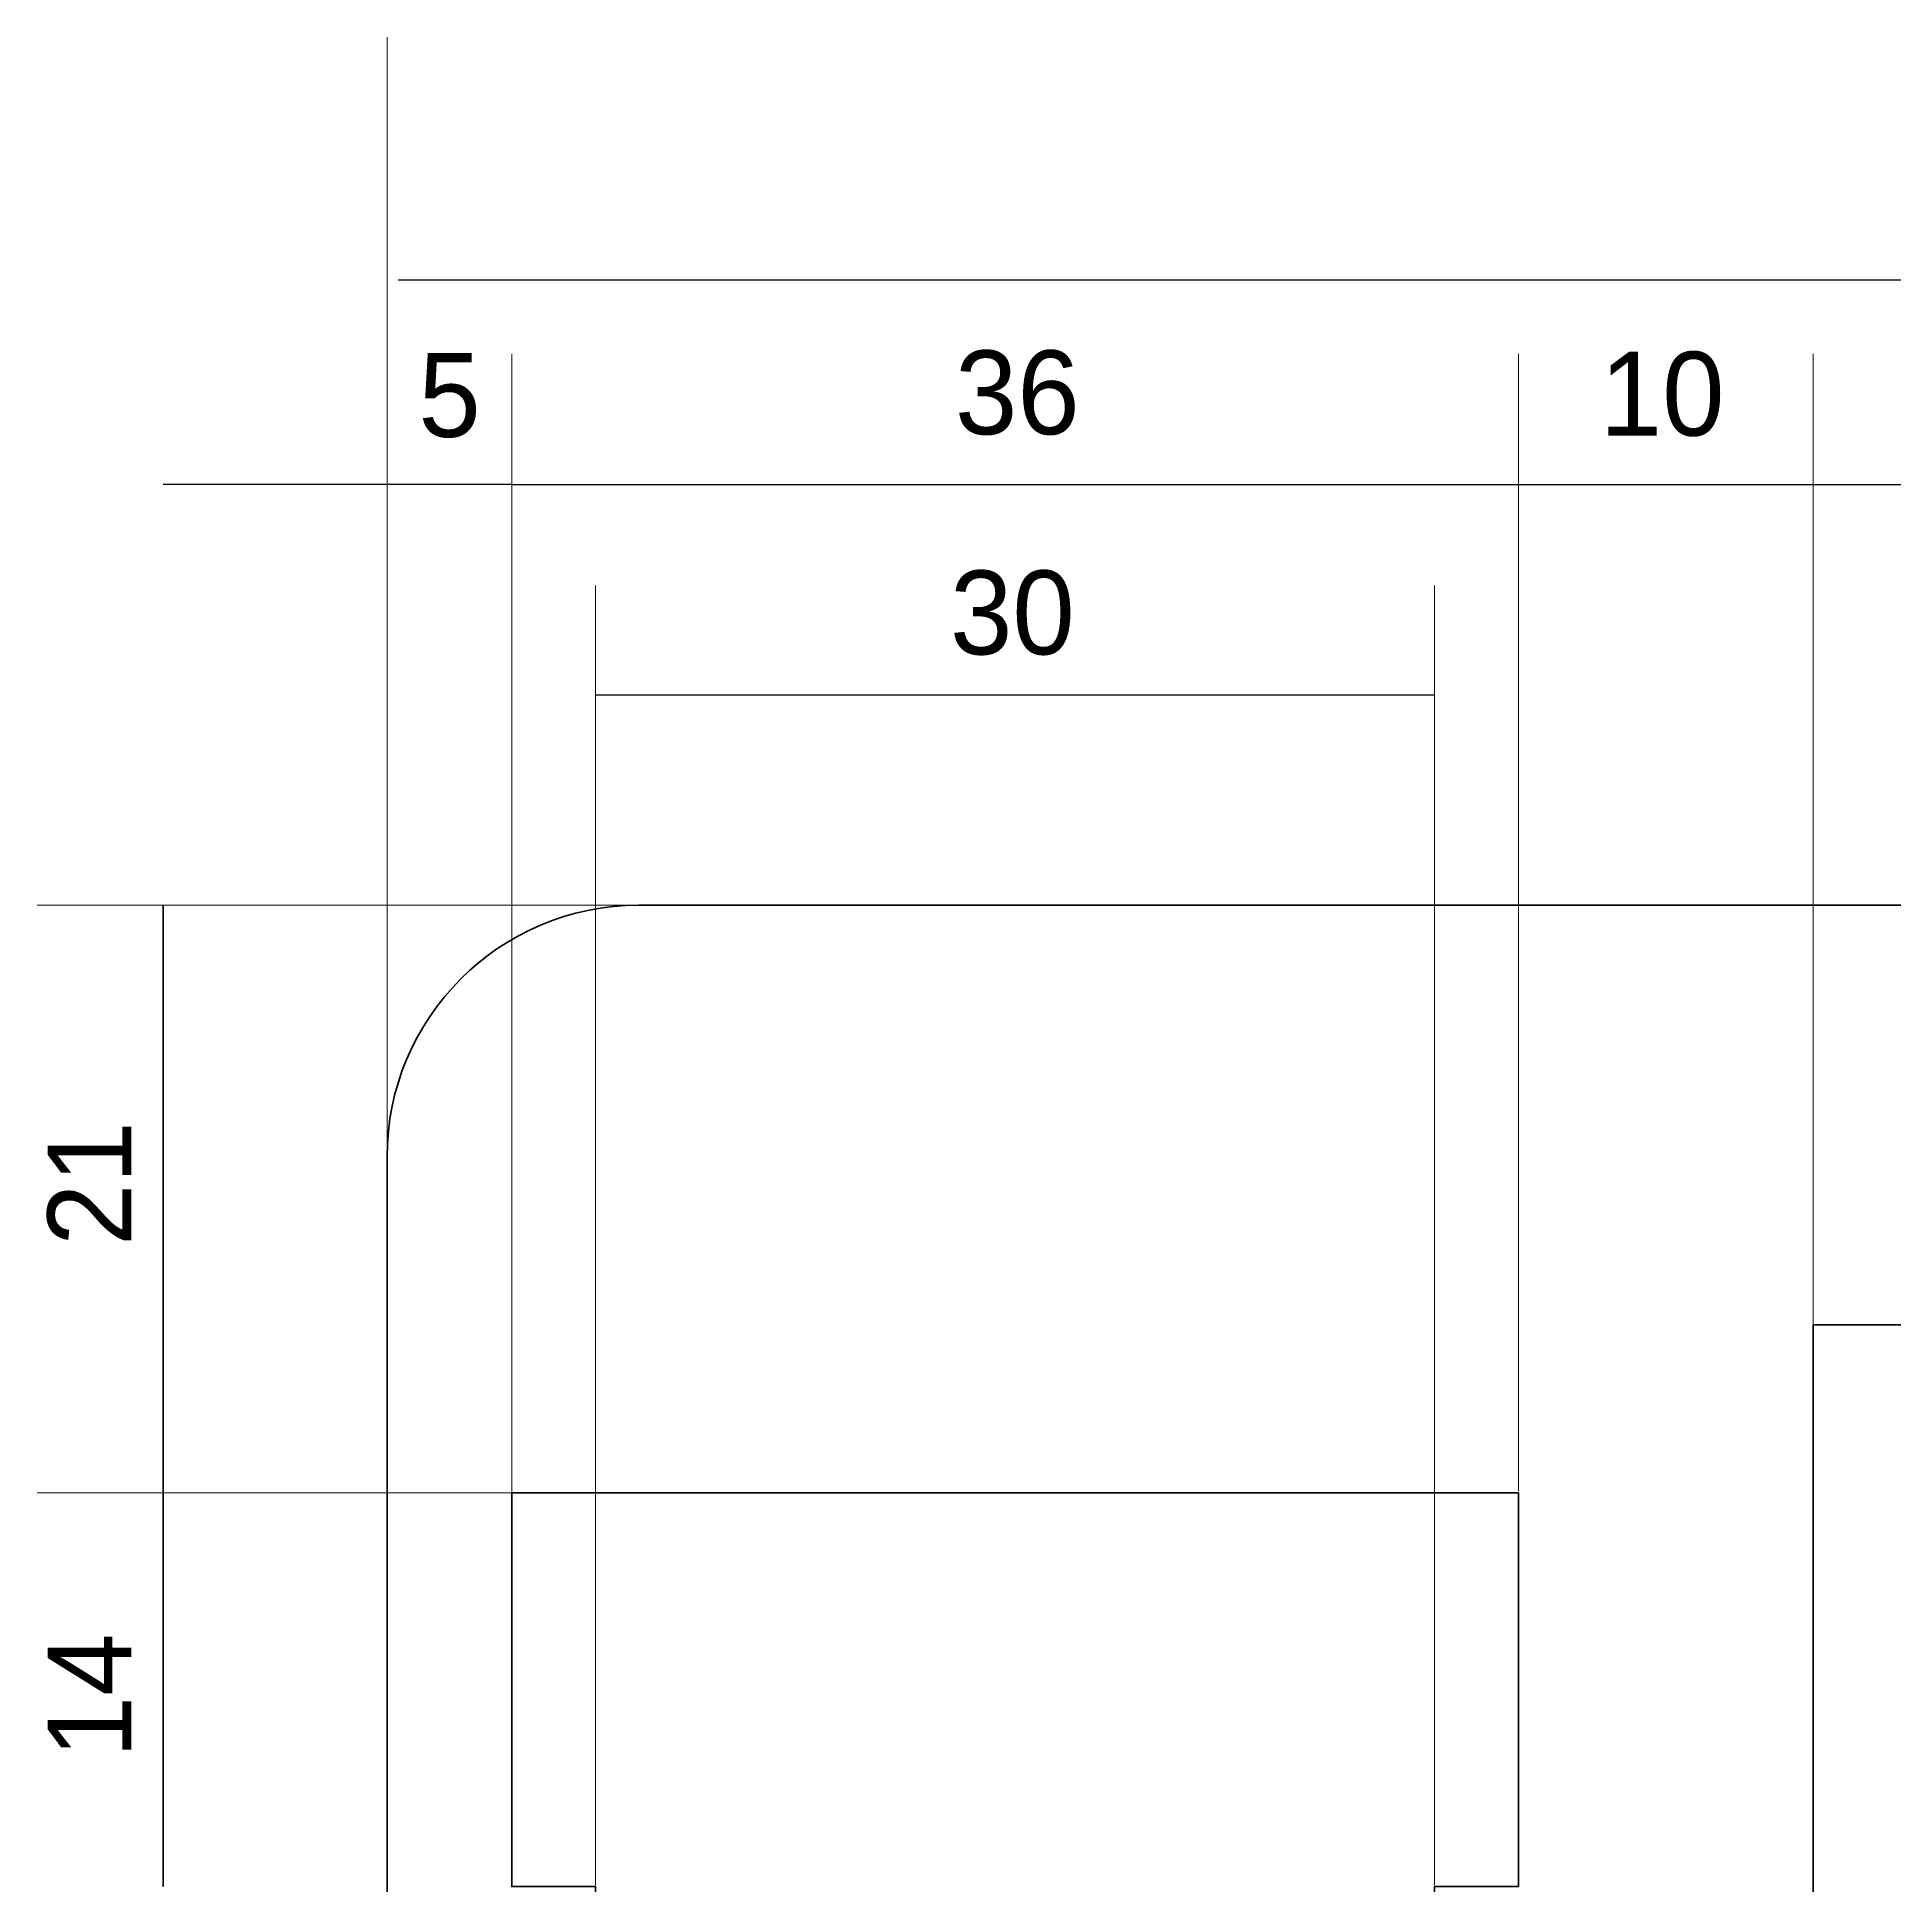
# Model space of a CAD drawing. Header units: millimetres. Extents: x -212 to 210, y -205 to 70.
# Drawn here: x 17.9 to 84.3, y -137 to -70.9 of the extents above; entities that cross this region are included whole.
import ezdxf

# ---------------------------------------------------------------- set-up
doc = ezdxf.new("R2010")
doc.units = ezdxf.units.MM
doc.header["$MEASUREMENT"] = 0
doc.layers.add('Capa 1', color=7, linetype='Continuous', lineweight=0)

# ---------------------------------------------------------------- blocks, each defined once
blk = doc.blocks.new('Block_0')
at = {"layer": 'Capa 1', "color": 250, "lineweight": 25, "true_color": 0x1d1d1b}
blk.add_line((30.804, -79.539), (179.413, -79.539), dxfattribs=at)

msp = doc.modelspace()

# ---------------------------------------------------------------- linework, layer by layer
at = {"layer": 'Capa 1', "color": 250, "lineweight": 9, "true_color": 0x1d1d1b}
for p, q in [((30.413, -113.012), (30.413, -70.862)), ((34.871, -122.85), (34.871, -82.182)), ((34.871, -122.901), (34.871, -82.182)), ((70.871, -122.85), (70.871, -82.182)), ((81.413, -116.901), (81.413, -82.182)), ((37.871, -136.931), (37.871, -90.464)), ((67.871, -136.931), (67.871, -90.464)), ((42.195, -101.901), (17.9, -101.901)), ((34.871, -122.901), (17.9, -122.901))]:
    msp.add_line(p, q, dxfattribs=at)
at = {"layer": 'Capa 1', "color": 250, "lineweight": 25, "true_color": 0x1d1d1b}
for p, q in [((30.413, -86.854), (22.409, -86.854)), ((34.871, -86.854), (30.413, -86.854)), ((34.871, -86.854), (70.871, -86.854)), ((70.871, -86.854), (81.413, -86.854)), ((81.413, -86.854), (128.413, -86.854)), ((37.871, -94.378), (67.871, -94.378))]:
    msp.add_line(p, q, dxfattribs=at)
at = {"layer": 'Capa 1', "color": 250, "lineweight": 35, "true_color": 0x1d1d1b}
for q in [(22.409, -101.901), (22.409, -136.982)]:
    msp.add_line((22.409, -122.901), q, dxfattribs=at)
msp.add_lwpolyline([(70.871, -122.901), (67.871, -122.901), (67.871, -122.901), (37.871, -122.901), (37.871, -122.901), (34.871, -122.901), (34.871, -136.982), (37.871, -136.982), (37.871, -171.901), (67.871, -171.901), (67.871, -136.982), (70.871, -136.982)], close=True, dxfattribs=at)
for points, knots in [([(170.423, -192.901), (170.423, -192.901), (39.403, -192.901), (39.403, -192.901), (34.438, -192.901), (30.413, -188.877), (30.413, -183.912), (30.413, -183.912), (30.413, -110.891), (30.413, -110.891), (30.413, -105.926), (34.438, -101.901), (39.403, -101.901), (39.403, -101.901), (170.423, -101.901), (170.423, -101.901), (175.388, -101.901), (179.413, -105.926), (179.413, -110.891), (179.413, -110.891), (179.413, -183.912), (179.413, -183.912), (179.413, -188.877), (175.388, -192.901), (170.423, -192.901)], [0, 0, 0, 0, 1, 1, 1, 2, 2, 2, 3, 3, 3, 4, 4, 4, 5, 5, 5, 6, 6, 6, 7, 7, 7, 8, 8, 8, 8]), ([(119.913, -116.901), (119.913, -116.901), (119.913, -108.901), (119.913, -108.901), (119.913, -108.901), (89.913, -108.901), (89.913, -108.901), (89.913, -108.901), (89.913, -116.901), (89.913, -116.901), (89.913, -116.901), (81.413, -116.901), (81.413, -116.901), (81.413, -116.901), (81.413, -159.901), (81.413, -159.901), (81.413, -159.901), (87.413, -159.901), (87.413, -159.901), (90.174, -159.901), (92.413, -162.14), (92.413, -164.901), (92.413, -164.901), (92.413, -185.901), (92.413, -185.901), (92.413, -185.901), (117.413, -185.901), (117.413, -185.901), (117.413, -185.901), (117.413, -164.901), (117.413, -164.901), (117.413, -162.14), (119.652, -159.901), (122.413, -159.901), (122.413, -159.901), (128.413, -159.901), (128.413, -159.901), (128.413, -159.901), (128.413, -116.901), (128.413, -116.901), (128.413, -116.901), (119.913, -116.901), (119.913, -116.901)], [0, 0, 0, 0, 1, 1, 1, 2, 2, 2, 3, 3, 3, 4, 4, 4, 5, 5, 5, 6, 6, 6, 7, 7, 7, 8, 8, 8, 9, 9, 9, 10, 10, 10, 11, 11, 11, 12, 12, 12, 13, 13, 13, 14, 14, 14, 14])]:
    msp.add_open_spline(points, degree=3, knots=knots, dxfattribs=at)

# ---------------------------------------------------------------- block references
at = {"layer": 'Capa 1'}
msp.add_blockref('Block_0', (0, 0), dxfattribs=at)

# ---------------------------------------------------------------- texts
at = {"layer": 'Capa 1', "char_height": 0.2, "attachment_point": 7}
for s, insert in [('\\C250;\\c1776925;\\FMyriad Pro|b0|i0|c1;\\H2.997200;\\W1.000000;5', (31.535, -85.197)), ('\\C250;\\c1776925;\\FMyriad Pro|b0|i0|c1;\\H2.997200;\\W1.000000;36', (50.723, -85.104)), ('\\C250;\\c1776925;\\FMyriad Pro|b0|i0|c1;\\H2.997200;\\W1.000000;10', (73.784, -85.151)), ('\\C250;\\c1776925;\\FMyriad Pro|b0|i0|c1;\\H2.997200;\\W1.000000;30', (50.546, -92.972))]:
    msp.add_mtext(s, dxfattribs=dict(at, insert=insert))
at = {"layer": 'Capa 1', "char_height": 0.2, "attachment_point": 7, "rotation": 90}
for s, insert in [('\\C250;\\c1776925;\\FMyriad Pro|b0|i0|c1;\\H2.997200;\\W1.000000;21', (21.268, -114.079)), ('\\C250;\\c1776925;\\FMyriad Pro|b0|i0|c1;\\H2.997200;\\W1.000000;14', (21.268, -132.392))]:
    msp.add_mtext(s, dxfattribs=dict(at, insert=insert))

doc.saveas('drawing.dxf')
